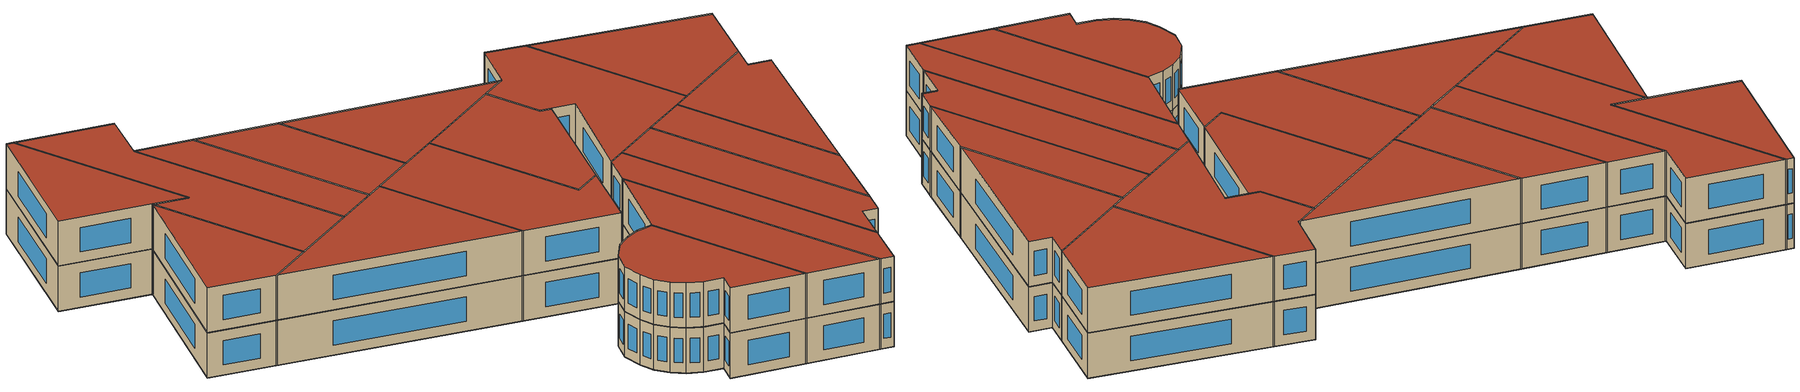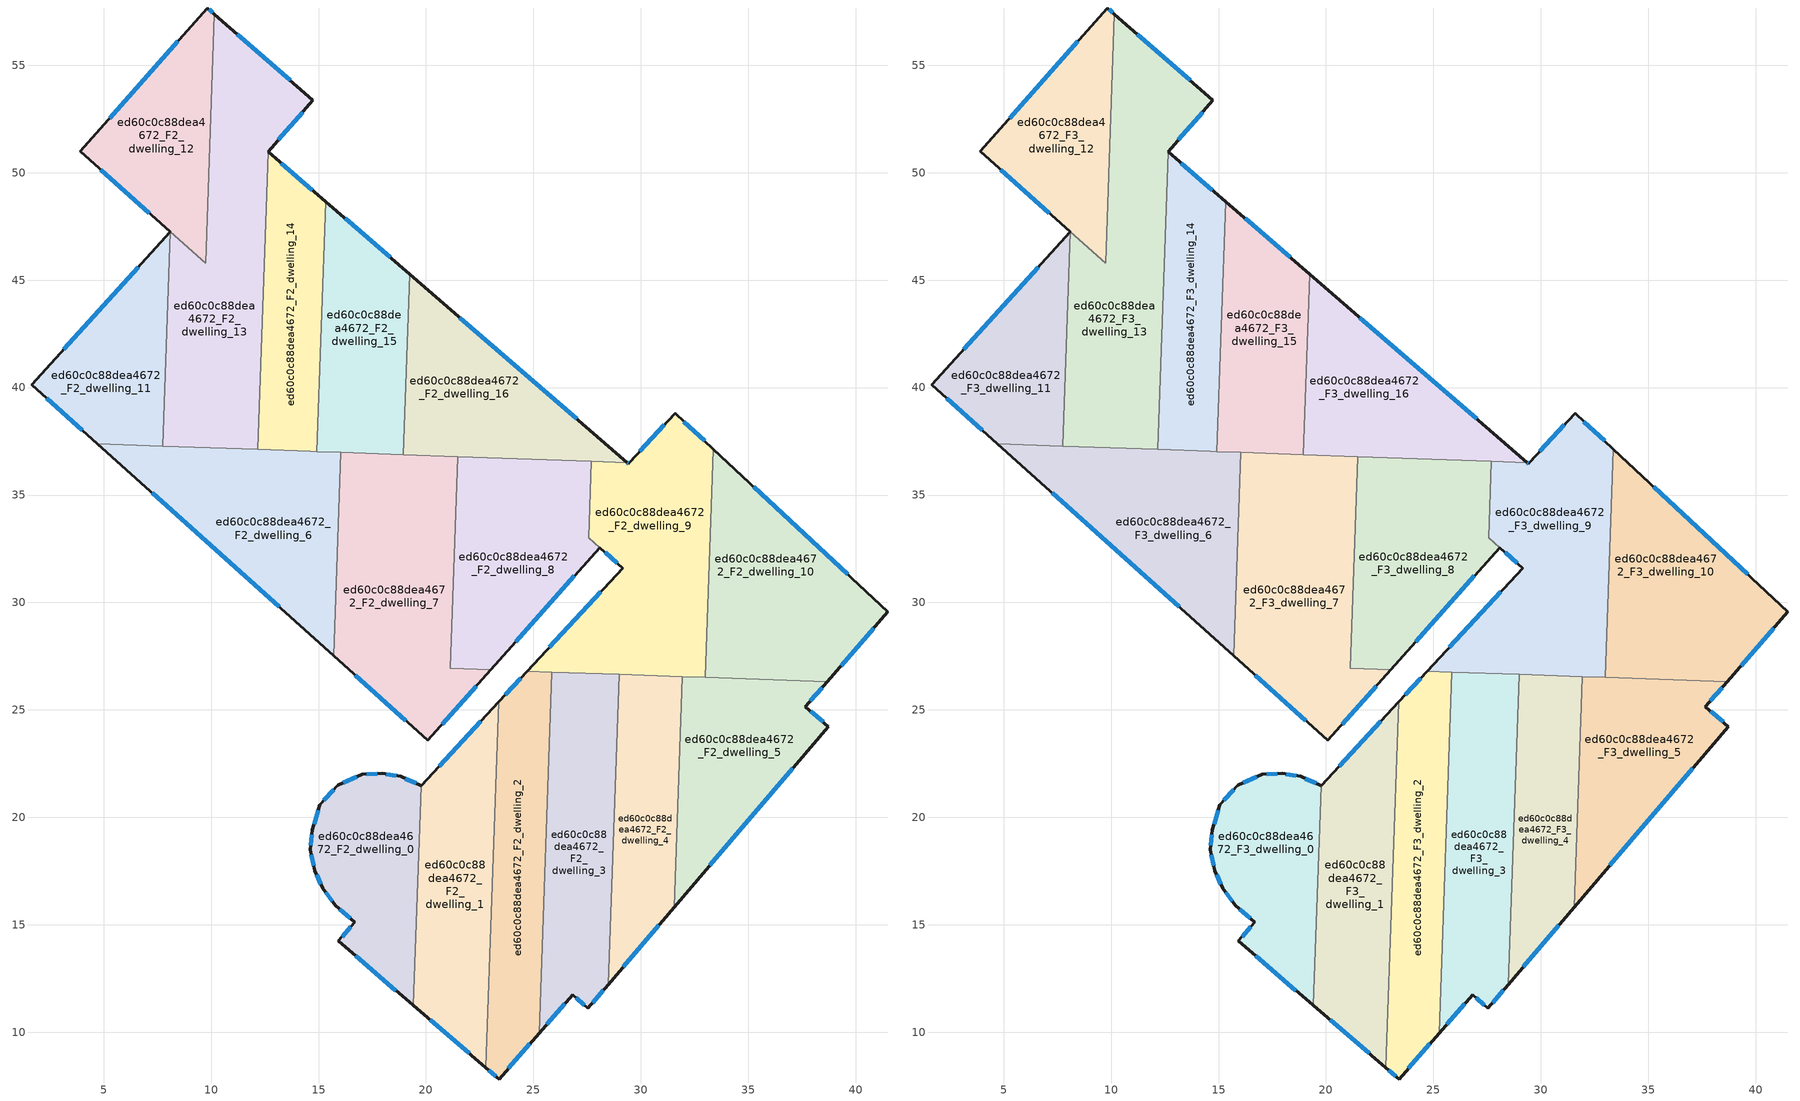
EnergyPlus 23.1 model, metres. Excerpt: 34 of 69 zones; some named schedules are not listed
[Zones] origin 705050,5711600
ed60c0c88dea4672_F2_dwelling_0
 floor to ed60c0c88dea4672_F1_dwelling_0 (EU_floor_Construction): 19.42,11.25 19.78,21.48 18.82,21.91 17.95,22.05 17.03,22 15.9,21.5 15.06,20.6 14.71,19.42 14.62,18.49 14.83,17.53 15.2,16.7 15.78,15.91 16.69,15.12 15.92,14.25 z6
 wall outside (EU_wall_Construction): 19.42,11.25 15.92,14.25 16.69,15.12 15.78,15.91 15.2,16.7 14.83,17.53 14.62,18.49 14.71,19.42 15.06,20.6 15.9,21.5 17.03,22 17.95,22.05 18.82,21.91 19.78,21.48 z6:9
 wall to ed60c0c88dea4672_F2_dwelling_1 (EU_wall_Construction): 19.78,21.48 19.42,11.25 z6:9
 window (EU_Window_Construction): 14.65,18.7 14.69,19.2 / 14.79,19.69 14.98,20.33 / 15.25,20.81 15.7,21.29 / 16.16,21.62 16.77,21.89 / 17.25,22.02 17.74,22.04 / 18.16,22.02 18.62,21.94 / 19.04,21.81 19.56,21.58 / 18.6,11.94 16.73,13.56 / 16.09,14.45 16.51,14.92 / 16.48,15.3 15.99,15.72 / 15.64,16.09 15.33,16.51 / 15.11,16.89 14.91,17.34 / 14.78,17.75 14.67,18.27 z6.69:8.31
ed60c0c88dea4672_F2_dwelling_1
 floor to ed60c0c88dea4672_F1_dwelling_1 (EU_floor_Construction): 22.79,8.36 23.39,25.38 19.78,21.48 19.42,11.25 z6
 wall outside (EU_wall_Construction): 19.78,21.48 23.39,25.38 / 22.79,8.36 19.42,11.25 z6:9
 wall to ed60c0c88dea4672_F2_dwelling_2 (EU_wall_Construction): 23.39,25.38 22.79,8.36 z6:9
 window (EU_Window_Construction): 20.61,22.38 22.55,24.48 / 22.01,9.02 20.2,10.58 z6.69:8.31
ed60c0c88dea4672_F2_dwelling_10
 floor to ed60c0c88dea4672_F1_dwelling_10 (EU_floor_Construction): 38.66,26.31 41.5,29.56 33.38,37.13 33,26.51 z6
 wall outside (EU_wall_Construction): 33.38,37.13 41.5,29.56 38.66,26.31 z6:9
 wall to ed60c0c88dea4672_F2_dwelling_9 (EU_wall_Construction): 33,26.51 33.38,37.13 z6:9
 wall to ed60c0c88dea4672_F2_dwelling_5 (EU_wall_Construction): 38.66,26.31 33,26.51 z6:9
 window (EU_Window_Construction): 35.25,35.38 39.62,31.32 / 40.84,28.81 39.32,27.06 z6.69:8.31
ed60c0c88dea4672_F2_dwelling_11
 floor to ed60c0c88dea4672_F1_dwelling_11 (EU_floor_Construction): 7.75,37.28 8.1,47.26 1.65,40.14 4.71,37.38 z6
 wall outside (EU_wall_Construction): 4.71,37.38 1.65,40.14 8.1,47.26 z6:9
 wall to ed60c0c88dea4672_F2_dwelling_13 (EU_wall_Construction): 8.1,47.26 7.75,37.28 z6:9
 wall to ed60c0c88dea4672_F2_dwelling_6 (EU_wall_Construction): 7.75,37.28 4.71,37.38 z6:9
 window (EU_Window_Construction): 4,38.02 2.36,39.5 / 3.14,41.78 6.61,45.61 z6.69:8.31
ed60c0c88dea4672_F2_dwelling_12
 floor to ed60c0c88dea4672_F1_dwelling_12 (EU_floor_Construction): 9.75,45.8 10.16,57.37 9.83,57.66 3.9,51 z6
 wall outside (EU_wall_Construction): 8.1,47.26 3.9,51 9.83,57.66 10.16,57.37 z6:9
 wall to ed60c0c88dea4672_F2_dwelling_13 (EU_wall_Construction): 10.16,57.37 9.75,45.8 / 9.75,45.79 8.1,47.26 z6:9
 window (EU_Window_Construction): 5.28,52.54 8.46,56.12 / 9.91,57.59 10.08,57.44 / 7.13,48.12 4.88,50.13 z6.69:8.31
ed60c0c88dea4672_F2_dwelling_13
 floor to ed60c0c88dea4672_F1_dwelling_13 (EU_floor_Construction): 12.16,37.12 12.65,50.97 14.74,53.37 10.16,57.37 9.75,45.79 8.1,47.26 7.75,37.28 z6
 wall outside (EU_wall_Construction): 10.16,57.37 14.74,53.37 12.65,50.97 z6:9
 wall to ed60c0c88dea4672_F2_dwelling_14 (EU_wall_Construction): 12.65,50.97 12.16,37.12 z6:9
 wall to ed60c0c88dea4672_F2_dwelling_6 (EU_wall_Construction): 12.16,37.12 7.75,37.28 z6:9
 window (EU_Window_Construction): 11.22,56.45 13.68,54.3 / 14.26,52.82 13.14,51.53 z6.69:8.31
ed60c0c88dea4672_F2_dwelling_14
 floor to ed60c0c88dea4672_F1_dwelling_14 (EU_floor_Construction): 14.92,37.02 15.33,48.65 12.65,50.97 12.16,37.12 14.62,37.03 z6
 wall outside (EU_wall_Construction): 12.65,50.97 15.33,48.65 z6:9
 wall to ed60c0c88dea4672_F2_dwelling_15 (EU_wall_Construction): 15.33,48.65 14.92,37.02 z6:9
 wall to ed60c0c88dea4672_F2_dwelling_6 (EU_wall_Construction): 14.92,37.02 14.62,37.03 12.16,37.12 z6:9
 window (EU_Window_Construction): 13.27,50.43 14.71,49.19 z6.69:8.31
ed60c0c88dea4672_F2_dwelling_15
 floor to ed60c0c88dea4672_F1_dwelling_15 (EU_floor_Construction): 18.94,36.88 19.24,45.27 15.33,48.65 14.92,37.02 z6
 wall outside (EU_wall_Construction): 15.33,48.65 19.24,45.27 z6:9
 wall to ed60c0c88dea4672_F2_dwelling_16 (EU_wall_Construction): 19.24,45.27 18.94,36.88 z6:9
 wall to ed60c0c88dea4672_F2_dwelling_7 (EU_wall_Construction): 18.94,36.88 16.04,36.98 z6:9
 wall to ed60c0c88dea4672_F2_dwelling_6 (EU_wall_Construction): 16.04,36.98 14.92,37.02 z6:9
 window (EU_Window_Construction): 16.24,47.87 18.33,46.05 z6.69:8.31
ed60c0c88dea4672_F2_dwelling_16
 floor to ed60c0c88dea4672_F1_dwelling_16 (EU_floor_Construction): 29.36,36.51 19.24,45.27 18.94,36.88 z6
 wall outside (EU_wall_Construction): 19.24,45.27 29.36,36.51 z6:9
 wall to ed60c0c88dea4672_F2_dwelling_8 (EU_wall_Construction): 27.7,36.57 21.49,36.79 z6:9
 wall to ed60c0c88dea4672_F2_dwelling_9 (EU_wall_Construction): 29.36,36.51 27.7,36.57 z6:9
 wall to ed60c0c88dea4672_F2_dwelling_7 (EU_wall_Construction): 21.49,36.79 18.94,36.88 z6:9
 window (EU_Window_Construction): 21.58,43.24 27.02,38.54 z6.69:8.31
ed60c0c88dea4672_F2_dwelling_2
 floor to ed60c0c88dea4672_F1_dwelling_2 (EU_floor_Construction): 25.26,9.96 25.85,26.76 24.71,26.8 23.39,25.38 22.79,8.36 23.4,7.83 z6
 wall outside (EU_wall_Construction): 25.26,9.96 23.4,7.83 22.79,8.36 / 23.39,25.38 24.71,26.8 z6:9
 wall to ed60c0c88dea4672_F2_dwelling_3 (EU_wall_Construction): 25.85,26.76 25.26,9.96 z6:9
 wall to ed60c0c88dea4672_F2_dwelling_9 (EU_wall_Construction): 24.71,26.8 25.85,26.76 z6:9
 window (EU_Window_Construction): 24.83,9.47 23.83,8.32 / 23.26,7.95 22.93,8.23 / 23.7,25.71 24.4,26.47 z6.69:8.31
ed60c0c88dea4672_F2_dwelling_3
 floor to ed60c0c88dea4672_F1_dwelling_3 (EU_floor_Construction): 27.53,11.11 28.47,12.21 28.98,26.65 25.85,26.76 25.26,9.96 26.82,11.75 z6
 wall outside (EU_wall_Construction): 28.47,12.21 27.53,11.11 26.82,11.75 25.26,9.96 z6:9
 wall to ed60c0c88dea4672_F2_dwelling_4 (EU_wall_Construction): 28.98,26.65 28.47,12.21 z6:9
 wall to ed60c0c88dea4672_F2_dwelling_9 (EU_wall_Construction): 25.85,26.76 28.98,26.65 z6:9
 window (EU_Window_Construction): 27.37,11.26 26.98,11.61 / 26.46,11.34 25.62,10.38 / 28.25,11.96 27.75,11.37 z6.69:8.31
ed60c0c88dea4672_F2_dwelling_4
 floor to ed60c0c88dea4672_F1_dwelling_4 (EU_floor_Construction): 28.47,12.21 31.55,15.82 31.93,26.55 28.98,26.65 z6
 wall outside (EU_wall_Construction): 31.55,15.82 28.47,12.21 z6:9
 wall to ed60c0c88dea4672_F2_dwelling_5 (EU_wall_Construction): 31.93,26.55 31.55,15.82 z6:9
 wall to ed60c0c88dea4672_F2_dwelling_9 (EU_wall_Construction): 28.98,26.65 31.93,26.55 z6:9
 window (EU_Window_Construction): 30.84,14.98 29.18,13.05 z6.69:8.31
ed60c0c88dea4672_F2_dwelling_5
 floor to ed60c0c88dea4672_F1_dwelling_5 (EU_floor_Construction): 31.55,15.82 38.72,24.23 37.65,25.15 38.66,26.31 31.93,26.55 z6
 wall outside (EU_wall_Construction): 38.66,26.31 37.65,25.15 38.72,24.23 31.55,15.82 z6:9
 wall to ed60c0c88dea4672_F2_dwelling_9 (EU_wall_Construction): 31.93,26.55 33,26.51 z6:9
 window (EU_Window_Construction): 37.06,22.28 33.21,17.77 / 38.43,26.04 37.88,25.42 / 37.9,24.94 38.48,24.44 z6.69:8.31
ed60c0c88dea4672_F2_dwelling_6
 floor to ed60c0c88dea4672_F1_dwelling_6 (EU_floor_Construction): 15.71,27.51 16.04,36.98 4.71,37.38 z6
 wall outside (EU_wall_Construction): 15.71,27.51 4.71,37.38 z6:9
 wall to ed60c0c88dea4672_F2_dwelling_7 (EU_wall_Construction): 16.04,36.98 15.71,27.51 z6:9
 window (EU_Window_Construction): 13.16,29.8 7.26,35.1 z6.69:8.31
ed60c0c88dea4672_F2_dwelling_7
 floor to ed60c0c88dea4672_F1_dwelling_7 (EU_floor_Construction): 20.08,23.59 23.01,26.87 21.14,26.93 21.49,36.79 16.04,36.98 15.71,27.51 z6
 wall outside (EU_wall_Construction): 23.01,26.87 20.08,23.59 15.71,27.51 z6:9
 wall to ed60c0c88dea4672_F2_dwelling_8 (EU_wall_Construction): 21.49,36.79 21.14,26.93 23.01,26.87 z6:9
 window (EU_Window_Construction): 22.33,26.11 20.76,24.34 / 19.07,24.5 16.72,26.6 z6.69:8.31
ed60c0c88dea4672_F2_dwelling_8
 floor to ed60c0c88dea4672_F1_dwelling_8 (EU_floor_Construction): 23.01,26.87 28.08,32.55 27.57,33.01 27.7,36.57 21.49,36.79 21.14,26.93 z6
 wall outside (EU_wall_Construction): 28.08,32.55 23.01,26.87 z6:9
 wall to ed60c0c88dea4672_F2_dwelling_9 (EU_wall_Construction): 27.7,36.57 27.57,33.01 28.08,32.55 z6:9
 window (EU_Window_Construction): 26.91,31.24 24.18,28.18 z6.69:8.31
ed60c0c88dea4672_F2_dwelling_9
 floor to ed60c0c88dea4672_F1_dwelling_9 (EU_floor_Construction): 33,26.51 33.38,37.13 31.59,38.8 29.45,36.51 29.41,36.47 29.36,36.51 27.7,36.57 27.57,33.01 28.09,32.56 29.16,31.6 24.71,26.8 z6
 wall outside (EU_wall_Construction): 24.71,26.8 29.16,31.6 28.09,32.56 / 29.36,36.51 29.41,36.47 29.45,36.51 31.59,38.8 33.38,37.13 z6:9
 window (EU_Window_Construction): 25.74,27.91 28.13,30.49 / 28.91,31.82 28.33,32.34 / 29.38,36.5 29.4,36.48 / 29.94,37.04 31.09,38.27 / 32,38.41 32.96,37.52 z6.69:8.31
ed60c0c88dea4672_F3_dwelling_0
 floor to ed60c0c88dea4672_F2_dwelling_0 (EU_floor_Construction): 19.42,11.25 19.78,21.48 18.82,21.91 17.95,22.05 17.03,22 15.9,21.5 15.06,20.6 14.71,19.42 14.62,18.49 14.83,17.53 15.2,16.7 15.78,15.91 16.69,15.12 15.92,14.25 z9
 wall outside (EU_wall_Construction): 19.42,11.25 15.92,14.25 16.69,15.12 15.78,15.91 15.2,16.7 14.83,17.53 14.62,18.49 14.71,19.42 15.06,20.6 15.9,21.5 17.03,22 17.95,22.05 18.82,21.91 19.78,21.48 z9:12
 wall to ed60c0c88dea4672_F3_dwelling_1 (EU_wall_Construction): 19.78,21.48 19.42,11.25 z9:12
 window (EU_Window_Construction): 14.65,18.7 14.69,19.2 / 14.79,19.69 14.98,20.33 / 15.25,20.81 15.7,21.29 / 16.16,21.62 16.77,21.89 / 17.25,22.02 17.74,22.04 / 18.16,22.02 18.62,21.94 / 19.04,21.81 19.56,21.58 / 18.6,11.94 16.73,13.56 / 16.09,14.45 16.51,14.92 / 16.48,15.3 15.99,15.72 / 15.64,16.09 15.33,16.51 / 15.11,16.89 14.91,17.34 / 14.78,17.75 14.67,18.27 z9.69:11.31
 roof outside (EU_roof_Construction): 19.78,21.48 19.42,11.25 15.92,14.25 16.69,15.12 15.78,15.91 15.2,16.7 14.83,17.53 14.62,18.49 14.71,19.42 15.06,20.6 15.9,21.5 17.03,22 17.95,22.05 18.82,21.91 z12
ed60c0c88dea4672_F3_dwelling_1
 floor to ed60c0c88dea4672_F2_dwelling_1 (EU_floor_Construction): 22.79,8.36 23.39,25.38 19.78,21.48 19.42,11.25 z9
 wall outside (EU_wall_Construction): 19.78,21.48 23.39,25.38 / 22.79,8.36 19.42,11.25 z9:12
 wall to ed60c0c88dea4672_F3_dwelling_2 (EU_wall_Construction): 23.39,25.38 22.79,8.36 z9:12
 window (EU_Window_Construction): 20.61,22.38 22.55,24.48 / 22.01,9.02 20.2,10.58 z9.69:11.31
 roof outside (EU_roof_Construction): 23.39,25.38 22.79,8.36 19.42,11.25 19.78,21.48 z12
ed60c0c88dea4672_F3_dwelling_10
 floor to ed60c0c88dea4672_F2_dwelling_10 (EU_floor_Construction): 38.66,26.31 41.5,29.56 33.38,37.13 33,26.51 z9
 wall outside (EU_wall_Construction): 33.38,37.13 41.5,29.56 38.66,26.31 z9:12
 wall to ed60c0c88dea4672_F3_dwelling_9 (EU_wall_Construction): 33,26.51 33.38,37.13 z9:12
 wall to ed60c0c88dea4672_F3_dwelling_5 (EU_wall_Construction): 38.66,26.31 33,26.51 z9:12
 window (EU_Window_Construction): 35.25,35.38 39.62,31.32 / 40.84,28.81 39.32,27.06 z9.69:11.31
 roof outside (EU_roof_Construction): 41.5,29.56 38.66,26.31 33,26.51 33.38,37.13 z12
ed60c0c88dea4672_F3_dwelling_11
 floor to ed60c0c88dea4672_F2_dwelling_11 (EU_floor_Construction): 7.75,37.28 8.1,47.26 1.65,40.14 4.71,37.38 z9
 wall outside (EU_wall_Construction): 4.71,37.38 1.65,40.14 8.1,47.26 z9:12
 wall to ed60c0c88dea4672_F3_dwelling_13 (EU_wall_Construction): 8.1,47.26 7.75,37.28 z9:12
 wall to ed60c0c88dea4672_F3_dwelling_6 (EU_wall_Construction): 7.75,37.28 4.71,37.38 z9:12
 window (EU_Window_Construction): 4,38.02 2.36,39.5 / 3.14,41.78 6.61,45.61 z9.69:11.31
 roof outside (EU_roof_Construction): 8.1,47.26 7.75,37.28 4.71,37.38 1.65,40.14 z12
ed60c0c88dea4672_F3_dwelling_12
 floor to ed60c0c88dea4672_F2_dwelling_12 (EU_floor_Construction): 9.75,45.8 10.16,57.37 9.83,57.66 3.9,51 z9
 wall outside (EU_wall_Construction): 8.1,47.26 3.9,51 9.83,57.66 10.16,57.37 z9:12
 wall to ed60c0c88dea4672_F3_dwelling_13 (EU_wall_Construction): 10.16,57.37 9.75,45.8 / 9.75,45.79 8.1,47.26 z9:12
 window (EU_Window_Construction): 5.28,52.54 8.46,56.12 / 9.91,57.59 10.08,57.44 / 7.13,48.12 4.88,50.13 z9.69:11.31
 roof outside (EU_roof_Construction): 10.16,57.37 9.75,45.79 3.9,51 9.83,57.66 z12
ed60c0c88dea4672_F3_dwelling_13
 floor to ed60c0c88dea4672_F2_dwelling_13 (EU_floor_Construction): 12.16,37.12 12.65,50.97 14.74,53.37 10.16,57.37 9.75,45.79 8.1,47.26 7.75,37.28 z9
 wall outside (EU_wall_Construction): 10.16,57.37 14.74,53.37 12.65,50.97 z9:12
 wall to ed60c0c88dea4672_F3_dwelling_14 (EU_wall_Construction): 12.65,50.97 12.16,37.12 z9:12
 wall to ed60c0c88dea4672_F3_dwelling_6 (EU_wall_Construction): 12.16,37.12 7.75,37.28 z9:12
 window (EU_Window_Construction): 11.22,56.45 13.68,54.3 / 14.26,52.82 13.14,51.53 z9.69:11.31
 roof outside (EU_roof_Construction): 14.74,53.37 12.65,50.97 12.16,37.12 7.75,37.28 8.1,47.26 9.75,45.79 10.16,57.37 z12
ed60c0c88dea4672_F3_dwelling_14
 floor to ed60c0c88dea4672_F2_dwelling_14 (EU_floor_Construction): 14.92,37.02 15.33,48.65 12.65,50.97 12.16,37.12 14.62,37.03 z9
 wall outside (EU_wall_Construction): 12.65,50.97 15.33,48.65 z9:12
 wall to ed60c0c88dea4672_F3_dwelling_15 (EU_wall_Construction): 15.33,48.65 14.92,37.02 z9:12
 wall to ed60c0c88dea4672_F3_dwelling_6 (EU_wall_Construction): 14.92,37.02 14.62,37.03 12.16,37.12 z9:12
 window (EU_Window_Construction): 13.27,50.43 14.71,49.19 z9.69:11.31
 roof outside (EU_roof_Construction): 15.33,48.65 14.92,37.02 14.62,37.03 12.16,37.12 12.65,50.97 z12
ed60c0c88dea4672_F3_dwelling_15
 floor to ed60c0c88dea4672_F2_dwelling_15 (EU_floor_Construction): 18.94,36.88 19.24,45.27 15.33,48.65 14.92,37.02 z9
 wall outside (EU_wall_Construction): 15.33,48.65 19.24,45.27 z9:12
 wall to ed60c0c88dea4672_F3_dwelling_16 (EU_wall_Construction): 19.24,45.27 18.94,36.88 z9:12
 wall to ed60c0c88dea4672_F3_dwelling_7 (EU_wall_Construction): 18.94,36.88 16.04,36.98 z9:12
 wall to ed60c0c88dea4672_F3_dwelling_6 (EU_wall_Construction): 16.04,36.98 14.92,37.02 z9:12
 window (EU_Window_Construction): 16.24,47.87 18.33,46.05 z9.69:11.31
 roof outside (EU_roof_Construction): 19.24,45.27 18.94,36.88 14.92,37.02 15.33,48.65 z12
ed60c0c88dea4672_F3_dwelling_16
 floor to ed60c0c88dea4672_F2_dwelling_16 (EU_floor_Construction): 29.36,36.51 19.24,45.27 18.94,36.88 z9
 wall outside (EU_wall_Construction): 19.24,45.27 29.36,36.51 z9:12
 wall to ed60c0c88dea4672_F3_dwelling_8 (EU_wall_Construction): 27.7,36.57 21.49,36.79 z9:12
 wall to ed60c0c88dea4672_F3_dwelling_9 (EU_wall_Construction): 29.36,36.51 27.7,36.57 z9:12
 wall to ed60c0c88dea4672_F3_dwelling_7 (EU_wall_Construction): 21.49,36.79 18.94,36.88 z9:12
 window (EU_Window_Construction): 21.58,43.24 27.02,38.54 z9.69:11.31
 roof outside (EU_roof_Construction): 29.36,36.51 18.94,36.88 19.24,45.27 z12
ed60c0c88dea4672_F3_dwelling_2
 floor to ed60c0c88dea4672_F2_dwelling_2 (EU_floor_Construction): 25.26,9.96 25.85,26.76 24.71,26.8 23.39,25.38 22.79,8.36 23.4,7.83 z9
 wall outside (EU_wall_Construction): 25.26,9.96 23.4,7.83 22.79,8.36 / 23.39,25.38 24.71,26.8 z9:12
 wall to ed60c0c88dea4672_F3_dwelling_3 (EU_wall_Construction): 25.85,26.76 25.26,9.96 z9:12
 wall to ed60c0c88dea4672_F3_dwelling_9 (EU_wall_Construction): 24.71,26.8 25.85,26.76 z9:12
 window (EU_Window_Construction): 24.83,9.47 23.83,8.32 / 23.26,7.95 22.93,8.23 / 23.7,25.71 24.4,26.47 z9.69:11.31
 roof outside (EU_roof_Construction): 25.85,26.76 25.26,9.96 23.4,7.83 22.79,8.36 23.39,25.38 24.71,26.8 z12
ed60c0c88dea4672_F3_dwelling_3
 floor to ed60c0c88dea4672_F2_dwelling_3 (EU_floor_Construction): 27.53,11.11 28.47,12.21 28.98,26.65 25.85,26.76 25.26,9.96 26.82,11.75 z9
 wall outside (EU_wall_Construction): 28.47,12.21 27.53,11.11 26.82,11.75 25.26,9.96 z9:12
 wall to ed60c0c88dea4672_F3_dwelling_4 (EU_wall_Construction): 28.98,26.65 28.47,12.21 z9:12
 wall to ed60c0c88dea4672_F3_dwelling_9 (EU_wall_Construction): 25.85,26.76 28.98,26.65 z9:12
 window (EU_Window_Construction): 27.37,11.26 26.98,11.61 / 26.46,11.34 25.62,10.38 / 28.25,11.96 27.75,11.37 z9.69:11.31
 roof outside (EU_roof_Construction): 28.98,26.65 28.47,12.21 27.53,11.11 26.82,11.75 25.26,9.96 25.85,26.76 z12
ed60c0c88dea4672_F3_dwelling_4
 floor to ed60c0c88dea4672_F2_dwelling_4 (EU_floor_Construction): 28.47,12.21 31.55,15.82 31.93,26.55 28.98,26.65 z9
 wall outside (EU_wall_Construction): 31.55,15.82 28.47,12.21 z9:12
 wall to ed60c0c88dea4672_F3_dwelling_5 (EU_wall_Construction): 31.93,26.55 31.55,15.82 z9:12
 wall to ed60c0c88dea4672_F3_dwelling_9 (EU_wall_Construction): 28.98,26.65 31.93,26.55 z9:12
 window (EU_Window_Construction): 30.84,14.98 29.18,13.05 z9.69:11.31
 roof outside (EU_roof_Construction): 31.93,26.55 31.55,15.82 28.47,12.21 28.98,26.65 z12
ed60c0c88dea4672_F3_dwelling_5
 floor to ed60c0c88dea4672_F2_dwelling_5 (EU_floor_Construction): 31.55,15.82 38.72,24.23 37.65,25.15 38.66,26.31 31.93,26.55 z9
 wall outside (EU_wall_Construction): 38.66,26.31 37.65,25.15 38.72,24.23 31.55,15.82 z9:12
 wall to ed60c0c88dea4672_F3_dwelling_9 (EU_wall_Construction): 31.93,26.55 33,26.51 z9:12
 window (EU_Window_Construction): 37.06,22.28 33.21,17.77 / 38.43,26.04 37.88,25.42 / 37.9,24.94 38.48,24.44 z9.69:11.31
 roof outside (EU_roof_Construction): 38.66,26.31 37.65,25.15 38.72,24.23 31.55,15.82 31.93,26.55 z12
ed60c0c88dea4672_F3_dwelling_6
 floor to ed60c0c88dea4672_F2_dwelling_6 (EU_floor_Construction): 15.71,27.51 16.04,36.98 4.71,37.38 z9
 wall outside (EU_wall_Construction): 15.71,27.51 4.71,37.38 z9:12
 wall to ed60c0c88dea4672_F3_dwelling_7 (EU_wall_Construction): 16.04,36.98 15.71,27.51 z9:12
 window (EU_Window_Construction): 13.16,29.8 7.26,35.1 z9.69:11.31
 roof outside (EU_roof_Construction): 16.04,36.98 15.71,27.51 4.71,37.38 z12
ed60c0c88dea4672_F3_dwelling_7
 floor to ed60c0c88dea4672_F2_dwelling_7 (EU_floor_Construction): 20.08,23.59 23.01,26.87 21.14,26.93 21.49,36.79 16.04,36.98 15.71,27.51 z9
 wall outside (EU_wall_Construction): 23.01,26.87 20.08,23.59 15.71,27.51 z9:12
 wall to ed60c0c88dea4672_F3_dwelling_8 (EU_wall_Construction): 21.49,36.79 21.14,26.93 23.01,26.87 z9:12
 window (EU_Window_Construction): 22.33,26.11 20.76,24.34 / 19.07,24.5 16.72,26.6 z9.69:11.31
 roof outside (EU_roof_Construction): 21.49,36.79 21.14,26.93 23.01,26.87 20.08,23.59 15.71,27.51 16.04,36.98 z12
ed60c0c88dea4672_F3_dwelling_8
 floor to ed60c0c88dea4672_F2_dwelling_8 (EU_floor_Construction): 23.01,26.87 28.08,32.55 27.57,33.01 27.7,36.57 21.49,36.79 21.14,26.93 z9
 wall outside (EU_wall_Construction): 28.08,32.55 23.01,26.87 z9:12
 wall to ed60c0c88dea4672_F3_dwelling_9 (EU_wall_Construction): 27.7,36.57 27.57,33.01 28.08,32.55 z9:12
 window (EU_Window_Construction): 26.91,31.24 24.18,28.18 z9.69:11.31
 roof outside (EU_roof_Construction): 27.7,36.57 27.57,33.01 28.08,32.55 23.01,26.87 21.14,26.93 21.49,36.79 z12
ed60c0c88dea4672_F3_dwelling_9
 floor to ed60c0c88dea4672_F2_dwelling_9 (EU_floor_Construction): 33,26.51 33.38,37.13 31.59,38.8 29.45,36.51 29.41,36.47 29.36,36.51 27.7,36.57 27.57,33.01 28.09,32.56 29.16,31.6 24.71,26.8 z9
 wall outside (EU_wall_Construction): 24.71,26.8 29.16,31.6 28.09,32.56 / 29.36,36.51 29.41,36.47 29.45,36.51 31.59,38.8 33.38,37.13 z9:12
 window (EU_Window_Construction): 25.74,27.91 28.13,30.49 / 28.91,31.82 28.33,32.34 / 29.38,36.5 29.4,36.48 / 29.94,37.04 31.09,38.27 / 32,38.41 32.96,37.52 z9.69:11.31
 roof outside (EU_roof_Construction): 33.38,37.13 33,26.51 24.71,26.8 29.16,31.6 28.09,32.56 27.57,33.01 27.7,36.57 29.36,36.51 29.41,36.47 29.45,36.51 31.59,38.8 z12
[Building]
EU S2 Campaign: North Axis=0; Terrain=City; Solar Distribution=FullExterior
[Site:Location]
London: Latitude=51.5; Longitude=-0.5; Time Zone=0; Elevation=25
[SizingPeriod:WeatherFileDays]
AnnualSizingPeriod: Begin Month=1; Begin Day of Month=1; End Month=12; End Day of Month=31; Day of Week for Start Day=Monday; Use Weather File Daylight Saving Period=No; Use Weather File Rain and Snow Indicators=No
[MATERIAL]
EU_InternalMass_Material: Roughness=MediumRough; Thickness=0.1; Conductivity=1; Density=1800; Specific Heat=900; Thermal Absorptance=0.9; Solar Absorptance=0.7; Visible Absorptance=0.7
[MATERIAL:NOMASS] Roughness=MediumRough; Thermal Absorptance=0.9; Solar Absorptance=0.7; Visible Absorptance=0.7
Name | Thermal Resistance
EU_wall_NoMass | 0.635353
EU_roof_NoMass | 0.675062
EU_floor_NoMass | 1.96382
[WINDOWMATERIAL:SIMPLEGLAZINGSYSTEM]
EU_Window_SimpleGlazing: UFactor=2.96269; Solar Heat Gain Coefficient=0.76; Visible Transmittance=0.76
[CONSTRUCTION]
EU_wall_Construction: EU_wall_NoMass
EU_roof_Construction: EU_roof_NoMass
EU_floor_Construction: EU_floor_NoMass
EU_InternalMass_Construction: EU_InternalMass_Material
EU_Window_Construction: EU_Window_SimpleGlazing
[ZONE] Type=1; Multiplier=1; Ceiling Height=autocalculate; Floor Area=autocalculate; Part of Total Floor Area=Yes
Name | Volume
ed60c0c88dea4672_F2_dwelling_0; ed60c0c88dea4672_F3_dwelling_0 | 114.811
ed60c0c88dea4672_F2_dwelling_1; ed60c0c88dea4672_F3_dwelling_1 | 142.055
ed60c0c88dea4672_F2_dwelling_10; ed60c0c88dea4672_F3_dwelling_10 | 162.089
ed60c0c88dea4672_F2_dwelling_11; ed60c0c88dea4672_F3_dwelling_11 | 104.973
ed60c0c88dea4672_F2_dwelling_12; ed60c0c88dea4672_F3_dwelling_12 | 110.538
ed60c0c88dea4672_F2_dwelling_13; ed60c0c88dea4672_F3_dwelling_13 | 214.989
ed60c0c88dea4672_F2_dwelling_14; ed60c0c88dea4672_F3_dwelling_14 | 105.617
ed60c0c88dea4672_F2_dwelling_15; ed60c0c88dea4672_F3_dwelling_15 | 120.866
ed60c0c88dea4672_F2_dwelling_16; ed60c0c88dea4672_F3_dwelling_16 | 131.399
ed60c0c88dea4672_F2_dwelling_2; ed60c0c88dea4672_F3_dwelling_2 | 128.458
ed60c0c88dea4672_F2_dwelling_3; ed60c0c88dea4672_F3_dwelling_3 | 145.515
ed60c0c88dea4672_F2_dwelling_4; ed60c0c88dea4672_F3_dwelling_4 | 111.343
ed60c0c88dea4672_F2_dwelling_5; ed60c0c88dea4672_F3_dwelling_5 | 128.46
ed60c0c88dea4672_F2_dwelling_6; ed60c0c88dea4672_F3_dwelling_6 | 161.067
ed60c0c88dea4672_F2_dwelling_7; ed60c0c88dea4672_F3_dwelling_7 | 195.821
ed60c0c88dea4672_F2_dwelling_8; ed60c0c88dea4672_F3_dwelling_8 | 150.617
ed60c0c88dea4672_F2_dwelling_9; ed60c0c88dea4672_F3_dwelling_9 | 187.389
[INTERNALMASS] Construction=EU_InternalMass_Construction
Name | Zone or ZoneList | Surface Area
ed60c0c88dea4672_F2_dwelling_0_EU_InternalMass | ed60c0c88dea4672_F2_dwelling_0 | 38.2705
ed60c0c88dea4672_F2_dwelling_1_EU_InternalMass | ed60c0c88dea4672_F2_dwelling_1 | 47.3516
ed60c0c88dea4672_F2_dwelling_2_EU_InternalMass | ed60c0c88dea4672_F2_dwelling_2 | 42.8197
ed60c0c88dea4672_F2_dwelling_3_EU_InternalMass | ed60c0c88dea4672_F2_dwelling_3 | 48.5051
ed60c0c88dea4672_F2_dwelling_4_EU_InternalMass | ed60c0c88dea4672_F2_dwelling_4 | 37.1142
ed60c0c88dea4672_F2_dwelling_5_EU_InternalMass | ed60c0c88dea4672_F2_dwelling_5 | 42.8196
ed60c0c88dea4672_F2_dwelling_6_EU_InternalMass | ed60c0c88dea4672_F2_dwelling_6 | 53.6892
ed60c0c88dea4672_F2_dwelling_7_EU_InternalMass | ed60c0c88dea4672_F2_dwelling_7 | 65.2743
ed60c0c88dea4672_F2_dwelling_8_EU_InternalMass | ed60c0c88dea4672_F2_dwelling_8 | 50.2013
ed60c0c88dea4672_F2_dwelling_9_EU_InternalMass | ed60c0c88dea4672_F2_dwelling_9 | 62.494
ed60c0c88dea4672_F2_dwelling_10_EU_InternalMass | ed60c0c88dea4672_F2_dwelling_10 | 54.0337
ed60c0c88dea4672_F2_dwelling_11_EU_InternalMass | ed60c0c88dea4672_F2_dwelling_11 | 34.9912
ed60c0c88dea4672_F2_dwelling_12_EU_InternalMass | ed60c0c88dea4672_F2_dwelling_12 | 36.8683
ed60c0c88dea4672_F2_dwelling_13_EU_InternalMass | ed60c0c88dea4672_F2_dwelling_13 | 71.6621
ed60c0c88dea4672_F2_dwelling_14_EU_InternalMass | ed60c0c88dea4672_F2_dwelling_14 | 35.2067
ed60c0c88dea4672_F2_dwelling_15_EU_InternalMass | ed60c0c88dea4672_F2_dwelling_15 | 40.2899
ed60c0c88dea4672_F2_dwelling_16_EU_InternalMass | ed60c0c88dea4672_F2_dwelling_16 | 43.8
ed60c0c88dea4672_F3_dwelling_0_EU_InternalMass | ed60c0c88dea4672_F3_dwelling_0 | 38.2705
ed60c0c88dea4672_F3_dwelling_1_EU_InternalMass | ed60c0c88dea4672_F3_dwelling_1 | 47.3516
ed60c0c88dea4672_F3_dwelling_2_EU_InternalMass | ed60c0c88dea4672_F3_dwelling_2 | 42.8197
ed60c0c88dea4672_F3_dwelling_3_EU_InternalMass | ed60c0c88dea4672_F3_dwelling_3 | 48.5051
ed60c0c88dea4672_F3_dwelling_4_EU_InternalMass | ed60c0c88dea4672_F3_dwelling_4 | 37.1142
ed60c0c88dea4672_F3_dwelling_5_EU_InternalMass | ed60c0c88dea4672_F3_dwelling_5 | 42.8196
ed60c0c88dea4672_F3_dwelling_6_EU_InternalMass | ed60c0c88dea4672_F3_dwelling_6 | 53.6892
ed60c0c88dea4672_F3_dwelling_7_EU_InternalMass | ed60c0c88dea4672_F3_dwelling_7 | 65.2743
ed60c0c88dea4672_F3_dwelling_8_EU_InternalMass | ed60c0c88dea4672_F3_dwelling_8 | 50.2013
ed60c0c88dea4672_F3_dwelling_9_EU_InternalMass | ed60c0c88dea4672_F3_dwelling_9 | 62.494
ed60c0c88dea4672_F3_dwelling_10_EU_InternalMass | ed60c0c88dea4672_F3_dwelling_10 | 54.0337
ed60c0c88dea4672_F3_dwelling_11_EU_InternalMass | ed60c0c88dea4672_F3_dwelling_11 | 34.9912
ed60c0c88dea4672_F3_dwelling_12_EU_InternalMass | ed60c0c88dea4672_F3_dwelling_12 | 36.8683
ed60c0c88dea4672_F3_dwelling_13_EU_InternalMass | ed60c0c88dea4672_F3_dwelling_13 | 71.6621
ed60c0c88dea4672_F3_dwelling_14_EU_InternalMass | ed60c0c88dea4672_F3_dwelling_14 | 35.2067
ed60c0c88dea4672_F3_dwelling_15_EU_InternalMass | ed60c0c88dea4672_F3_dwelling_15 | 40.2899
ed60c0c88dea4672_F3_dwelling_16_EU_InternalMass | ed60c0c88dea4672_F3_dwelling_16 | 43.8
[OTHEREQUIPMENT] Fuel Type=Electricity; Design Level Calculation Method=Watts/Area; Power per Zone Floor Area=1; Fraction Latent=0; Fraction Radiant=0; Fraction Lost=0; Carbon Dioxide Generation Rate=0; EndUse Subcategory=EU_Step8_InternalGains
Name | Zone or ZoneList or Space or SpaceList | Schedule
EU_Step8_InternalGain_ed60c0c88dea4672_F2_dwelling_0_f000 | ed60c0c88dea4672_F2_dwelling_0 | EU_Step8_GainSchedule_ed60c0c88dea4672_F2_dwelling_0_f000
EU_Step8_InternalGain_ed60c0c88dea4672_F2_dwelling_1_f000 | ed60c0c88dea4672_F2_dwelling_1 | EU_Step8_GainSchedule_ed60c0c88dea4672_F2_dwelling_1_f000
EU_Step8_InternalGain_ed60c0c88dea4672_F2_dwelling_2_f000 | ed60c0c88dea4672_F2_dwelling_2 | EU_Step8_GainSchedule_ed60c0c88dea4672_F2_dwelling_2_f000
EU_Step8_InternalGain_ed60c0c88dea4672_F2_dwelling_3_f000 | ed60c0c88dea4672_F2_dwelling_3 | EU_Step8_GainSchedule_ed60c0c88dea4672_F2_dwelling_3_f000
EU_Step8_InternalGain_ed60c0c88dea4672_F2_dwelling_4_f000 | ed60c0c88dea4672_F2_dwelling_4 | EU_Step8_GainSchedule_ed60c0c88dea4672_F2_dwelling_4_f000
EU_Step8_InternalGain_ed60c0c88dea4672_F2_dwelling_5_f000 | ed60c0c88dea4672_F2_dwelling_5 | EU_Step8_GainSchedule_ed60c0c88dea4672_F2_dwelling_5_f000
EU_Step8_InternalGain_ed60c0c88dea4672_F2_dwelling_6_f000 | ed60c0c88dea4672_F2_dwelling_6 | EU_Step8_GainSchedule_ed60c0c88dea4672_F2_dwelling_6_f000
EU_Step8_InternalGain_ed60c0c88dea4672_F2_dwelling_7_f000 | ed60c0c88dea4672_F2_dwelling_7 | EU_Step8_GainSchedule_ed60c0c88dea4672_F2_dwelling_7_f000
EU_Step8_InternalGain_ed60c0c88dea4672_F2_dwelling_8_f000 | ed60c0c88dea4672_F2_dwelling_8 | EU_Step8_GainSchedule_ed60c0c88dea4672_F2_dwelling_8_f000
EU_Step8_InternalGain_ed60c0c88dea4672_F2_dwelling_9_f000 | ed60c0c88dea4672_F2_dwelling_9 | EU_Step8_GainSchedule_ed60c0c88dea4672_F2_dwelling_9_f000
EU_Step8_InternalGain_ed60c0c88dea4672_F2_dwelling_10_f000 | ed60c0c88dea4672_F2_dwelling_10 | EU_Step8_GainSchedule_ed60c0c88dea4672_F2_dwelling_10_f000
EU_Step8_InternalGain_ed60c0c88dea4672_F2_dwelling_11_f000 | ed60c0c88dea4672_F2_dwelling_11 | EU_Step8_GainSchedule_ed60c0c88dea4672_F2_dwelling_11_f000
EU_Step8_InternalGain_ed60c0c88dea4672_F2_dwelling_12_f000 | ed60c0c88dea4672_F2_dwelling_12 | EU_Step8_GainSchedule_ed60c0c88dea4672_F2_dwelling_12_f000
EU_Step8_InternalGain_ed60c0c88dea4672_F2_dwelling_13_f000 | ed60c0c88dea4672_F2_dwelling_13 | EU_Step8_GainSchedule_ed60c0c88dea4672_F2_dwelling_13_f000
EU_Step8_InternalGain_ed60c0c88dea4672_F2_dwelling_14_f000 | ed60c0c88dea4672_F2_dwelling_14 | EU_Step8_GainSchedule_ed60c0c88dea4672_F2_dwelling_14_f000
EU_Step8_InternalGain_ed60c0c88dea4672_F2_dwelling_15_f000 | ed60c0c88dea4672_F2_dwelling_15 | EU_Step8_GainSchedule_ed60c0c88dea4672_F2_dwelling_15_f000
EU_Step8_InternalGain_ed60c0c88dea4672_F2_dwelling_16_f000 | ed60c0c88dea4672_F2_dwelling_16 | EU_Step8_GainSchedule_ed60c0c88dea4672_F2_dwelling_16_f000
EU_Step8_InternalGain_ed60c0c88dea4672_F3_dwelling_0_f000 | ed60c0c88dea4672_F3_dwelling_0 | EU_Step8_GainSchedule_ed60c0c88dea4672_F3_dwelling_0_f000
EU_Step8_InternalGain_ed60c0c88dea4672_F3_dwelling_1_f000 | ed60c0c88dea4672_F3_dwelling_1 | EU_Step8_GainSchedule_ed60c0c88dea4672_F3_dwelling_1_f000
EU_Step8_InternalGain_ed60c0c88dea4672_F3_dwelling_2_f000 | ed60c0c88dea4672_F3_dwelling_2 | EU_Step8_GainSchedule_ed60c0c88dea4672_F3_dwelling_2_f000
EU_Step8_InternalGain_ed60c0c88dea4672_F3_dwelling_3_f000 | ed60c0c88dea4672_F3_dwelling_3 | EU_Step8_GainSchedule_ed60c0c88dea4672_F3_dwelling_3_f000
EU_Step8_InternalGain_ed60c0c88dea4672_F3_dwelling_4_f000 | ed60c0c88dea4672_F3_dwelling_4 | EU_Step8_GainSchedule_ed60c0c88dea4672_F3_dwelling_4_f000
EU_Step8_InternalGain_ed60c0c88dea4672_F3_dwelling_5_f000 | ed60c0c88dea4672_F3_dwelling_5 | EU_Step8_GainSchedule_ed60c0c88dea4672_F3_dwelling_5_f000
EU_Step8_InternalGain_ed60c0c88dea4672_F3_dwelling_6_f000 | ed60c0c88dea4672_F3_dwelling_6 | EU_Step8_GainSchedule_ed60c0c88dea4672_F3_dwelling_6_f000
EU_Step8_InternalGain_ed60c0c88dea4672_F3_dwelling_7_f000 | ed60c0c88dea4672_F3_dwelling_7 | EU_Step8_GainSchedule_ed60c0c88dea4672_F3_dwelling_7_f000
EU_Step8_InternalGain_ed60c0c88dea4672_F3_dwelling_8_f000 | ed60c0c88dea4672_F3_dwelling_8 | EU_Step8_GainSchedule_ed60c0c88dea4672_F3_dwelling_8_f000
EU_Step8_InternalGain_ed60c0c88dea4672_F3_dwelling_9_f000 | ed60c0c88dea4672_F3_dwelling_9 | EU_Step8_GainSchedule_ed60c0c88dea4672_F3_dwelling_9_f000
EU_Step8_InternalGain_ed60c0c88dea4672_F3_dwelling_10_f000 | ed60c0c88dea4672_F3_dwelling_10 | EU_Step8_GainSchedule_ed60c0c88dea4672_F3_dwelling_10_f000
EU_Step8_InternalGain_ed60c0c88dea4672_F3_dwelling_11_f000 | ed60c0c88dea4672_F3_dwelling_11 | EU_Step8_GainSchedule_ed60c0c88dea4672_F3_dwelling_11_f000
EU_Step8_InternalGain_ed60c0c88dea4672_F3_dwelling_12_f000 | ed60c0c88dea4672_F3_dwelling_12 | EU_Step8_GainSchedule_ed60c0c88dea4672_F3_dwelling_12_f000
EU_Step8_InternalGain_ed60c0c88dea4672_F3_dwelling_13_f000 | ed60c0c88dea4672_F3_dwelling_13 | EU_Step8_GainSchedule_ed60c0c88dea4672_F3_dwelling_13_f000
EU_Step8_InternalGain_ed60c0c88dea4672_F3_dwelling_14_f000 | ed60c0c88dea4672_F3_dwelling_14 | EU_Step8_GainSchedule_ed60c0c88dea4672_F3_dwelling_14_f000
EU_Step8_InternalGain_ed60c0c88dea4672_F3_dwelling_15_f000 | ed60c0c88dea4672_F3_dwelling_15 | EU_Step8_GainSchedule_ed60c0c88dea4672_F3_dwelling_15_f000
EU_Step8_InternalGain_ed60c0c88dea4672_F3_dwelling_16_f000 | ed60c0c88dea4672_F3_dwelling_16 | EU_Step8_GainSchedule_ed60c0c88dea4672_F3_dwelling_16_f000
[ZONEVENTILATION:DESIGNFLOWRATE] Schedule=EU_AlwaysOn; Design Flow Rate Calculation Method=AirChanges/Hour; Air Changes per Hour=0.555504; Ventilation Type=Natural; Fan Pressure Rise=0; Fan Total Efficiency=1; Constant Term Coefficient=1; Temperature Term Coefficient=0; Velocity Term Coefficient=0; Velocity Squared Term Coefficient=0; Minimum Indoor Temperature=-100; Maximum Indoor Temperature=100; Delta Temperature=-100; Minimum Outdoor Temperature=-100; Maximum Outdoor Temperature=100; Maximum Wind Speed=40
Name | Zone or ZoneList or Space or SpaceList
EU_ConstantAir_ed60c0c88dea4672_F2_dwelling_0 | ed60c0c88dea4672_F2_dwelling_0
EU_ConstantAir_ed60c0c88dea4672_F2_dwelling_1 | ed60c0c88dea4672_F2_dwelling_1
EU_ConstantAir_ed60c0c88dea4672_F2_dwelling_2 | ed60c0c88dea4672_F2_dwelling_2
EU_ConstantAir_ed60c0c88dea4672_F2_dwelling_3 | ed60c0c88dea4672_F2_dwelling_3
EU_ConstantAir_ed60c0c88dea4672_F2_dwelling_4 | ed60c0c88dea4672_F2_dwelling_4
EU_ConstantAir_ed60c0c88dea4672_F2_dwelling_5 | ed60c0c88dea4672_F2_dwelling_5
EU_ConstantAir_ed60c0c88dea4672_F2_dwelling_6 | ed60c0c88dea4672_F2_dwelling_6
EU_ConstantAir_ed60c0c88dea4672_F2_dwelling_7 | ed60c0c88dea4672_F2_dwelling_7
EU_ConstantAir_ed60c0c88dea4672_F2_dwelling_8 | ed60c0c88dea4672_F2_dwelling_8
EU_ConstantAir_ed60c0c88dea4672_F2_dwelling_9 | ed60c0c88dea4672_F2_dwelling_9
EU_ConstantAir_ed60c0c88dea4672_F2_dwelling_10 | ed60c0c88dea4672_F2_dwelling_10
EU_ConstantAir_ed60c0c88dea4672_F2_dwelling_11 | ed60c0c88dea4672_F2_dwelling_11
EU_ConstantAir_ed60c0c88dea4672_F2_dwelling_12 | ed60c0c88dea4672_F2_dwelling_12
EU_ConstantAir_ed60c0c88dea4672_F2_dwelling_13 | ed60c0c88dea4672_F2_dwelling_13
EU_ConstantAir_ed60c0c88dea4672_F2_dwelling_14 | ed60c0c88dea4672_F2_dwelling_14
EU_ConstantAir_ed60c0c88dea4672_F2_dwelling_15 | ed60c0c88dea4672_F2_dwelling_15
EU_ConstantAir_ed60c0c88dea4672_F2_dwelling_16 | ed60c0c88dea4672_F2_dwelling_16
EU_ConstantAir_ed60c0c88dea4672_F3_dwelling_0 | ed60c0c88dea4672_F3_dwelling_0
EU_ConstantAir_ed60c0c88dea4672_F3_dwelling_1 | ed60c0c88dea4672_F3_dwelling_1
EU_ConstantAir_ed60c0c88dea4672_F3_dwelling_2 | ed60c0c88dea4672_F3_dwelling_2
EU_ConstantAir_ed60c0c88dea4672_F3_dwelling_3 | ed60c0c88dea4672_F3_dwelling_3
EU_ConstantAir_ed60c0c88dea4672_F3_dwelling_4 | ed60c0c88dea4672_F3_dwelling_4
EU_ConstantAir_ed60c0c88dea4672_F3_dwelling_5 | ed60c0c88dea4672_F3_dwelling_5
EU_ConstantAir_ed60c0c88dea4672_F3_dwelling_6 | ed60c0c88dea4672_F3_dwelling_6
EU_ConstantAir_ed60c0c88dea4672_F3_dwelling_7 | ed60c0c88dea4672_F3_dwelling_7
EU_ConstantAir_ed60c0c88dea4672_F3_dwelling_8 | ed60c0c88dea4672_F3_dwelling_8
EU_ConstantAir_ed60c0c88dea4672_F3_dwelling_9 | ed60c0c88dea4672_F3_dwelling_9
EU_ConstantAir_ed60c0c88dea4672_F3_dwelling_10 | ed60c0c88dea4672_F3_dwelling_10
EU_ConstantAir_ed60c0c88dea4672_F3_dwelling_11 | ed60c0c88dea4672_F3_dwelling_11
EU_ConstantAir_ed60c0c88dea4672_F3_dwelling_12 | ed60c0c88dea4672_F3_dwelling_12
EU_ConstantAir_ed60c0c88dea4672_F3_dwelling_13 | ed60c0c88dea4672_F3_dwelling_13
EU_ConstantAir_ed60c0c88dea4672_F3_dwelling_14 | ed60c0c88dea4672_F3_dwelling_14
EU_ConstantAir_ed60c0c88dea4672_F3_dwelling_15 | ed60c0c88dea4672_F3_dwelling_15
EU_ConstantAir_ed60c0c88dea4672_F3_dwelling_16 | ed60c0c88dea4672_F3_dwelling_16
[HVACTEMPLATE:ZONE:IDEALLOADSAIRSYSTEM] System Availability Schedule=EU_AlwaysOn; Maximum Heating Supply Air Temperature=50; Minimum Cooling Supply Air Temperature=13; Maximum Heating Supply Air Humidity Ratio=0.0156; Minimum Cooling Supply Air Humidity Ratio=0.0077; Heating Limit=NoLimit; Cooling Limit=NoLimit; Heating Availability Schedule=EU_AlwaysOn; Cooling Availability Schedule=EU_CoolingOff; Dehumidification Control Type=ConstantSensibleHeatRatio; Cooling Sensible Heat Ratio=0.7; Dehumidification Setpoint=60; Humidification Control Type=None; Humidification Setpoint=30; Outdoor Air Method=None; Outdoor Air Flow Rate per Person=0.00944; Outdoor Air Flow Rate per Zone Floor Area=0; Outdoor Air Flow Rate per Zone=0; Demand Controlled Ventilation Type=None; Outdoor Air Economizer Type=NoEconomizer; Heat Recovery Type=None; Sensible Heat Recovery Effectiveness=0.7; Latent Heat Recovery Effectiveness=0.65
Name | Template Thermostat
ed60c0c88dea4672_F2_dwelling_0 | EU_HeatOnly_ed60c0c88dea4672_F2_dwelling_0
ed60c0c88dea4672_F2_dwelling_1 | EU_HeatOnly_ed60c0c88dea4672_F2_dwelling_1
ed60c0c88dea4672_F2_dwelling_2 | EU_HeatOnly_ed60c0c88dea4672_F2_dwelling_2
ed60c0c88dea4672_F2_dwelling_3 | EU_HeatOnly_ed60c0c88dea4672_F2_dwelling_3
ed60c0c88dea4672_F2_dwelling_4 | EU_HeatOnly_ed60c0c88dea4672_F2_dwelling_4
ed60c0c88dea4672_F2_dwelling_5 | EU_HeatOnly_ed60c0c88dea4672_F2_dwelling_5
ed60c0c88dea4672_F2_dwelling_6 | EU_HeatOnly_ed60c0c88dea4672_F2_dwelling_6
ed60c0c88dea4672_F2_dwelling_7 | EU_HeatOnly_ed60c0c88dea4672_F2_dwelling_7
ed60c0c88dea4672_F2_dwelling_8 | EU_HeatOnly_ed60c0c88dea4672_F2_dwelling_8
ed60c0c88dea4672_F2_dwelling_9 | EU_HeatOnly_ed60c0c88dea4672_F2_dwelling_9
ed60c0c88dea4672_F2_dwelling_10 | EU_HeatOnly_ed60c0c88dea4672_F2_dwelling_10
ed60c0c88dea4672_F2_dwelling_11 | EU_HeatOnly_ed60c0c88dea4672_F2_dwelling_11
ed60c0c88dea4672_F2_dwelling_12 | EU_HeatOnly_ed60c0c88dea4672_F2_dwelling_12
ed60c0c88dea4672_F2_dwelling_13 | EU_HeatOnly_ed60c0c88dea4672_F2_dwelling_13
ed60c0c88dea4672_F2_dwelling_14 | EU_HeatOnly_ed60c0c88dea4672_F2_dwelling_14
ed60c0c88dea4672_F2_dwelling_15 | EU_HeatOnly_ed60c0c88dea4672_F2_dwelling_15
ed60c0c88dea4672_F2_dwelling_16 | EU_HeatOnly_ed60c0c88dea4672_F2_dwelling_16
ed60c0c88dea4672_F3_dwelling_0 | EU_HeatOnly_ed60c0c88dea4672_F3_dwelling_0
ed60c0c88dea4672_F3_dwelling_1 | EU_HeatOnly_ed60c0c88dea4672_F3_dwelling_1
ed60c0c88dea4672_F3_dwelling_2 | EU_HeatOnly_ed60c0c88dea4672_F3_dwelling_2
ed60c0c88dea4672_F3_dwelling_3 | EU_HeatOnly_ed60c0c88dea4672_F3_dwelling_3
ed60c0c88dea4672_F3_dwelling_4 | EU_HeatOnly_ed60c0c88dea4672_F3_dwelling_4
ed60c0c88dea4672_F3_dwelling_5 | EU_HeatOnly_ed60c0c88dea4672_F3_dwelling_5
ed60c0c88dea4672_F3_dwelling_6 | EU_HeatOnly_ed60c0c88dea4672_F3_dwelling_6
ed60c0c88dea4672_F3_dwelling_7 | EU_HeatOnly_ed60c0c88dea4672_F3_dwelling_7
ed60c0c88dea4672_F3_dwelling_8 | EU_HeatOnly_ed60c0c88dea4672_F3_dwelling_8
ed60c0c88dea4672_F3_dwelling_9 | EU_HeatOnly_ed60c0c88dea4672_F3_dwelling_9
ed60c0c88dea4672_F3_dwelling_10 | EU_HeatOnly_ed60c0c88dea4672_F3_dwelling_10
ed60c0c88dea4672_F3_dwelling_11 | EU_HeatOnly_ed60c0c88dea4672_F3_dwelling_11
ed60c0c88dea4672_F3_dwelling_12 | EU_HeatOnly_ed60c0c88dea4672_F3_dwelling_12
ed60c0c88dea4672_F3_dwelling_13 | EU_HeatOnly_ed60c0c88dea4672_F3_dwelling_13
ed60c0c88dea4672_F3_dwelling_14 | EU_HeatOnly_ed60c0c88dea4672_F3_dwelling_14
ed60c0c88dea4672_F3_dwelling_15 | EU_HeatOnly_ed60c0c88dea4672_F3_dwelling_15
ed60c0c88dea4672_F3_dwelling_16 | EU_HeatOnly_ed60c0c88dea4672_F3_dwelling_16
[SIZING:ZONE] Zone Cooling Design Supply Air Temperature Input Method=SupplyAirTemperature; Zone Cooling Design Supply Air Temperature=13; Zone Heating Design Supply Air Temperature Input Method=SupplyAirTemperature; Zone Heating Design Supply Air Temperature=50; Zone Cooling Design Supply Air Humidity Ratio=0.008; Zone Heating Design Supply Air Humidity Ratio=0.008; Cooling Design Air Flow Method=DesignDay; Cooling Design Air Flow Rate=0; Cooling Minimum Air Flow per Zone Floor Area=0.000762; Cooling Minimum Air Flow=0; Cooling Minimum Air Flow Fraction=0.2; Heating Design Air Flow Method=DesignDay; Heating Design Air Flow Rate=0; Heating Maximum Air Flow per Zone Floor Area=0.002032; Heating Maximum Air Flow=0.141576; Heating Maximum Air Flow Fraction=0.3; Account for Dedicated Outdoor Air System=No; Dedicated Outdoor Air System Control Strategy=NeutralSupplyAir; Dedicated Outdoor Air Low Setpoint Temperature for Design=autosize; Dedicated Outdoor Air High Setpoint Temperature for Design=autosize; Zone Load Sizing Method=Sensible Load Only No Latent Load; Zone Latent Cooling Design Supply Air Humidity Ratio Input Method=HumidityRatioDifference; Zone Cooling Design Supply Air Humidity Ratio Difference=0.005; Zone Latent Heating Design Supply Air Humidity Ratio Input Method=HumidityRatioDifference; Zone Humidification Design Supply Air Humidity Ratio Difference=0.005
ed60c0c88dea4672_F2_dwelling_0; ed60c0c88dea4672_F2_dwelling_1; ed60c0c88dea4672_F2_dwelling_2; ed60c0c88dea4672_F2_dwelling_3; ed60c0c88dea4672_F2_dwelling_4; ed60c0c88dea4672_F2_dwelling_5; ed60c0c88dea4672_F2_dwelling_6; ed60c0c88dea4672_F2_dwelling_7; ed60c0c88dea4672_F2_dwelling_8; ed60c0c88dea4672_F2_dwelling_9; ed60c0c88dea4672_F2_dwelling_10; ed60c0c88dea4672_F2_dwelling_11; ed60c0c88dea4672_F2_dwelling_12; ed60c0c88dea4672_F2_dwelling_13; ed60c0c88dea4672_F2_dwelling_14; ed60c0c88dea4672_F2_dwelling_15; ed60c0c88dea4672_F2_dwelling_16; ed60c0c88dea4672_F3_dwelling_0; ed60c0c88dea4672_F3_dwelling_1; ed60c0c88dea4672_F3_dwelling_2; ed60c0c88dea4672_F3_dwelling_3; ed60c0c88dea4672_F3_dwelling_4; ed60c0c88dea4672_F3_dwelling_5; ed60c0c88dea4672_F3_dwelling_6; ed60c0c88dea4672_F3_dwelling_7; ed60c0c88dea4672_F3_dwelling_8; ed60c0c88dea4672_F3_dwelling_9; ed60c0c88dea4672_F3_dwelling_10; ed60c0c88dea4672_F3_dwelling_11; ed60c0c88dea4672_F3_dwelling_12; ed60c0c88dea4672_F3_dwelling_13; ed60c0c88dea4672_F3_dwelling_14; ed60c0c88dea4672_F3_dwelling_15; ed60c0c88dea4672_F3_dwelling_16
[SCHEDULE:FILE] Column Number=1; Rows to Skip at Top=0; Number of Hours of Data=8760; Column Separator=Comma; Interpolate to Timestep=No; Minutes per Item=60; Adjust Schedule for Daylight Savings=Yes
Name | File
EU_Step8_GainSchedule_ed60c0c88dea4672_F2_dwelling_0_f000 | ../../schedules/ed60c0c88dea4672/ed60c0c88dea4672_F2_dwelling_0_f000_gain.csv
EU_Step8_GainSchedule_ed60c0c88dea4672_F2_dwelling_1_f000 | ../../schedules/ed60c0c88dea4672/ed60c0c88dea4672_F2_dwelling_1_f000_gain.csv
EU_Step8_GainSchedule_ed60c0c88dea4672_F2_dwelling_2_f000 | ../../schedules/ed60c0c88dea4672/ed60c0c88dea4672_F2_dwelling_2_f000_gain.csv
EU_Step8_GainSchedule_ed60c0c88dea4672_F2_dwelling_3_f000 | ../../schedules/ed60c0c88dea4672/ed60c0c88dea4672_F2_dwelling_3_f000_gain.csv
EU_Step8_GainSchedule_ed60c0c88dea4672_F2_dwelling_4_f000 | ../../schedules/ed60c0c88dea4672/ed60c0c88dea4672_F2_dwelling_4_f000_gain.csv
EU_Step8_GainSchedule_ed60c0c88dea4672_F2_dwelling_5_f000 | ../../schedules/ed60c0c88dea4672/ed60c0c88dea4672_F2_dwelling_5_f000_gain.csv
EU_Step8_GainSchedule_ed60c0c88dea4672_F2_dwelling_6_f000 | ../../schedules/ed60c0c88dea4672/ed60c0c88dea4672_F2_dwelling_6_f000_gain.csv
EU_Step8_GainSchedule_ed60c0c88dea4672_F2_dwelling_7_f000 | ../../schedules/ed60c0c88dea4672/ed60c0c88dea4672_F2_dwelling_7_f000_gain.csv
